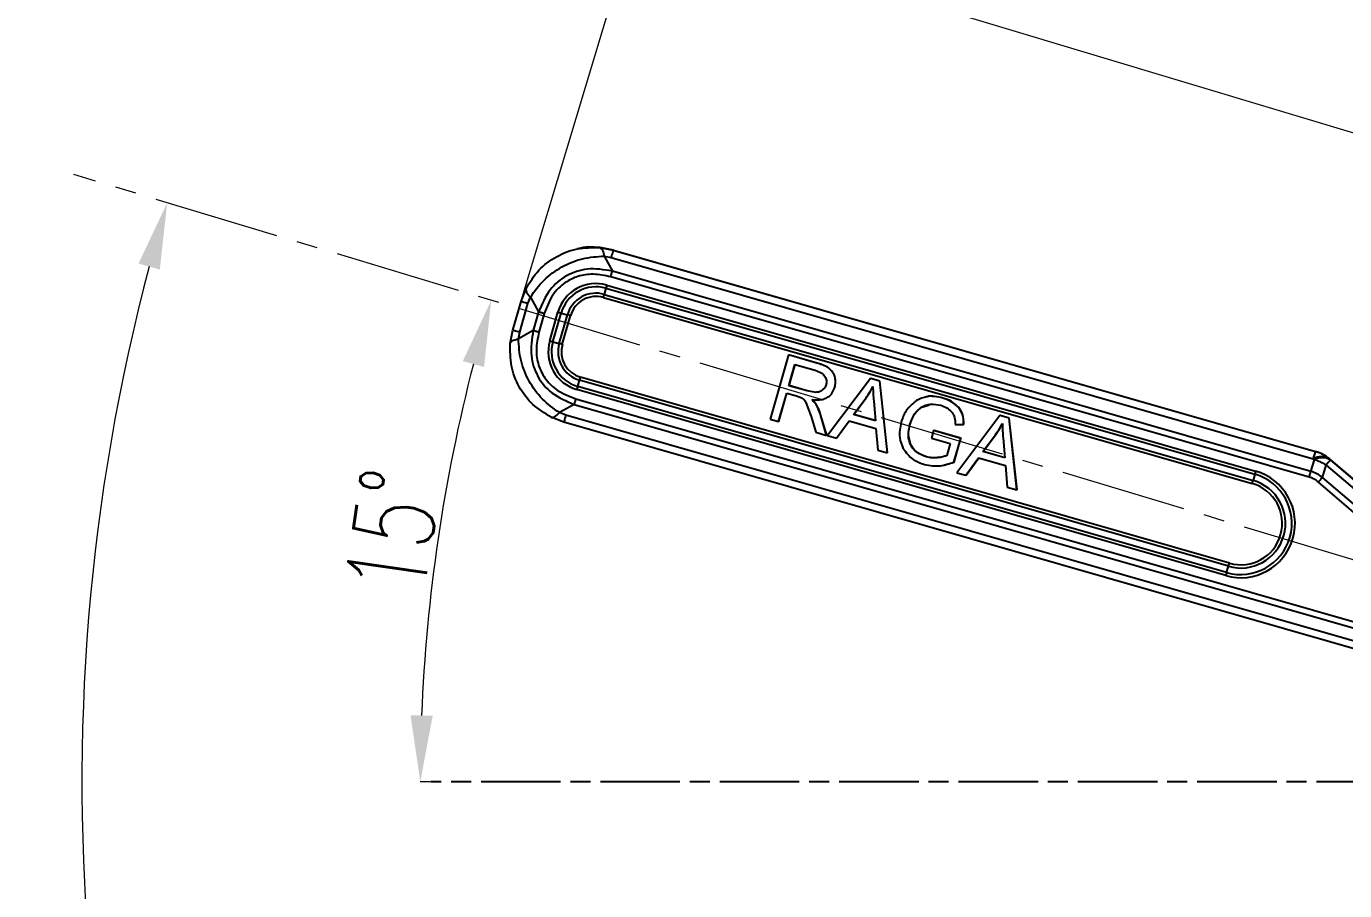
# Model space of a CAD drawing. Header units: millimetres. Extents: x 2180 to 4616, y 795 to 2518.
# Drawn here: x 3955.3 to 4154.1, y 1421.6 to 1552 of the extents above; entities that cross this region are included whole.
import ezdxf

# ---------------------------------------------------------------- set-up
doc = ezdxf.new("R2010")
doc.units = ezdxf.units.MM
doc.linetypes.add('AM_ISO08W050', pattern=[18, 12, -1.5, 3, -1.5])
doc.linetypes.add('CENTER2', pattern=[28.575, 19.05, -3.175, 3.175, -3.175])
for name, color, linetype, lineweight in [('AM_5', 3, 'Continuous', 25), ('AM_7', 4, 'AM_ISO08W050', 25), ('单点划线', 1, 'CENTER2', 13), ('标注', 3, 'Continuous', 13)]:
    doc.layers.add(name, color=color, linetype=linetype, lineweight=lineweight)
doc.styles.add('SLDTEXTSTYLE1', font='txt.shx', dxfattribs={"width": 0.7, "bigfont": 'gbcbig.shx'})
doc.dimstyles.new('SLDDIMSTYLE12$0', dxfattribs={"dimtxt": 12, "dimasz": 10, "dimexe": 0, "dimexo": 0.0625, "dimgap": 0.875, "dimtad": 1, "dimdec": 1, "dimlfac": 1.8, "dimrnd": 1e-09, "dimzin": 12, "dimdsep": 46, "dimtxsty": 'SLDTEXTSTYLE1', "dimcen": 0.09, "dimdle": 8.16, "dimclrd": 3, "dimclre": 3, "dimadec": 0, "dimazin": 3, "dimtfac": 1, "dimtdec": 1, "dimtofl": 0, "dimtmove": 0, "dimatfit": 3, "dimfxl": 0, "dimfrac": 2, "dimtolj": 1, "dimlwd": 5, "dimlwe": 5, "dimarcsym": 0})
doc.dimstyles.new('SLDDIMSTYLE12$2', dxfattribs={"dimtxt": 12, "dimasz": 10, "dimexe": 0, "dimexo": 0.0625, "dimgap": 0.875, "dimtad": 1, "dimdec": 1, "dimlfac": 1.8, "dimrnd": 1e-09, "dimzin": 12, "dimdsep": 46, "dimtxsty": 'SLDTEXTSTYLE1', "dimcen": 0.09, "dimdle": 8.16, "dimclrd": 3, "dimclre": 3, "dimadec": 0, "dimazin": 3, "dimtfac": 1, "dimtdec": 1, "dimtofl": 0, "dimtmove": 0, "dimatfit": 3, "dimfxl": 0, "dimfrac": 2, "dimtolj": 1, "dimlwd": 5, "dimlwe": 5, "dimarcsym": 0})

# ---------------------------------------------------------------- blocks, each defined once
blk = doc.blocks.new('*D59')
at = {"layer": 'Defpoints', "color": 0, "transparency": 16777216}
for p in [(3962.41, 1529.66), (3963.83, 1448.59), (4266.68, 1438.02), (4266.68, 1438.02), (3985.07, 1291.24)]:
    blk.add_point(p, dxfattribs=at)
at = {"layer": '标注', "color": 3, "linetype": 'Continuous', "lineweight": 5, "transparency": 16777216}
blk.add_arc((4266.68, 1438.02), 303.03, 165.1292, 205.6373, dxfattribs=at)
at = {"layer": '标注', "color": 3, "transparency": 16777216}
for points in [[(3972.19, 1516.24), (3975.4, 1515.33), (3976.52, 1525.41)], [(3994.97, 1307.65), (3991.99, 1306.16), (3997.96, 1297.96)]]:
    blk.add_solid(points, dxfattribs=at)
at = {"layer": '标注', "color": 0, "transparency": 16777216, "insert": (3970.83, 1410.14), "char_height": 10, "attachment_point": 5, "rotation": 275.3833, "style": 'SLDTEXTSTYLE1'}
blk.add_mtext('\\A1;60%%D', dxfattribs=at)
blk = doc.blocks.new('*D66')
at = {"layer": 'AM_5', "color": 3, "lineweight": 5, "transparency": 16777216}
blk.add_line((4016.14, 1438.06), (4014.69, 1438.06), dxfattribs=at)
at = {"layer": 'AM_5', "color": 3, "linetype": 'Continuous', "lineweight": 5, "transparency": 16777216}
blk.add_arc((4266.6, 1438.06), 251.91, 165.5129, 177.7254, dxfattribs=at)
at = {"layer": 'AM_5', "color": 3, "transparency": 16777216}
for points in [[(4021.1, 1501.52), (4024.31, 1500.63), (4025.39, 1510.71)], [(4016.56, 1448.02), (4013.22, 1448.09), (4014.69, 1438.06)]]:
    blk.add_solid(points, dxfattribs=at)
at = {"layer": 'Defpoints', "color": 0, "transparency": 16777216}
for p in [(3962.44, 1529.67), (4019.47, 1486.88), (4016.21, 1438.06), (4266.71, 1438.02), (4269.86, 1438.06)]:
    blk.add_point(p, dxfattribs=at)
at = {"layer": 'AM_5', "color": 0, "transparency": 16777216, "insert": (4010.58, 1475.78), "char_height": 12, "attachment_point": 5, "rotation": 81.6192, "style": 'SLDTEXTSTYLE1'}
blk.add_mtext('\\A1;15%%D', dxfattribs=at)
blk = doc.blocks.new('*D67')
at = {"layer": 'AM_5', "color": 3, "linetype": 'Continuous', "lineweight": 5, "transparency": 16777216}
for p, q in [((4029.9, 1510.6), (4047.33, 1568.46)), ((4274.76, 1499.96), (4056.91, 1565.57))]:
    blk.add_line(p, q, dxfattribs=at)
at = {"layer": 'AM_5', "color": 3, "lineweight": 5, "transparency": 16777216}
blk.add_line((4266.57, 1438.12), (4284.33, 1497.08), dxfattribs=at)
at = {"layer": 'AM_5', "color": 3, "transparency": 16777216}
for points in [[(4057.39, 1567.17), (4056.43, 1563.98), (4047.33, 1568.46)], [(4275.24, 1501.56), (4274.28, 1498.36), (4284.33, 1497.08)]]:
    blk.add_solid(points, dxfattribs=at)
at = {"layer": 'Defpoints', "color": 0, "transparency": 16777216}
for p in [(4047.33, 1568.46), (4029.89, 1510.54), (4266.56, 1438.06)]:
    blk.add_point(p, dxfattribs=at)
at = {"layer": 'AM_5', "color": 0, "transparency": 16777216, "insert": (4167.81, 1539.35), "char_height": 12, "attachment_point": 5, "rotation": 343.2384, "style": 'SLDTEXTSTYLE1'}
blk.add_mtext('\\A1;225', dxfattribs=at)

msp = doc.modelspace()

# ---------------------------------------------------------------- linework, layer by layer
at = {"color": 7, "linetype": 'Continuous', "lineweight": 25}
for p, q in [((4038.369, 1518.443), (4038.328, 1518.434)), ((4041.767, 1518.636), (4043.801, 1518.251)), ((4043.83, 1518.258), (4041.799, 1518.643)), ((4042.44, 1517.355), (4043.662, 1515.102)), ((4042.44, 1517.355), (4043.458, 1517.162)), ((4043.458, 1517.162), (4149.351, 1486.795)), ((4043.83, 1518.258), (4043.801, 1518.251)), ((4043.802, 1518.251), (4149.695, 1487.884)), ((4043.83, 1518.258), (4149.725, 1487.89)), ((4149.018, 1484.889), (4043.662, 1515.102)), ((4148.765, 1484.023), (4043.409, 1514.235)), ((4029.886, 1510.538), (4030.636, 1512.465)), ((4030.934, 1510.221), (4031.308, 1511.184)), ((4031.308, 1511.184), (4032.53, 1508.931)), ((4042.302, 1511.119), (4140.166, 1483.055)), ((4042.686, 1512.52), (4042.434, 1511.587)), ((4042.434, 1511.587), (4140.298, 1483.523)), ((4042.686, 1512.52), (4140.55, 1484.456)), ((4042.817, 1512.988), (4140.681, 1484.923)), ((4028.646, 1506.212), (4029.886, 1510.538)), ((4029.694, 1505.895), (4030.934, 1510.221)), ((4032.53, 1508.931), (4031.724, 1506.119)), ((4033.391, 1508.682), (4032.585, 1505.87)), ((4034.218, 1504.583), (4035.458, 1508.908)), ((4034.689, 1504.449), (4035.929, 1508.775)), ((4035.642, 1504.184), (4036.883, 1508.51)), ((4035.929, 1508.775), (4036.883, 1508.51)), ((4036.113, 1504.05), (4037.354, 1508.376)), ((4028.26, 1504.18), (4028.646, 1506.212)), ((4031.724, 1506.119), (4029.5, 1504.879)), ((4029.5, 1504.879), (4029.694, 1505.895)), ((4034.689, 1504.449), (4035.642, 1504.184)), ((4070.222, 1502.443), (4067.447, 1492.764)), ((4070.244, 1502.448), (4070.222, 1502.443)), ((4074.504, 1501.215), (4070.222, 1502.443)), ((4074.526, 1501.22), (4070.244, 1502.448)), ((4074.526, 1501.22), (4074.504, 1501.215)), ((4070.28, 1497.814), (4071.197, 1501.014)), ((4070.302, 1497.819), (4071.217, 1501.008)), ((4071.197, 1501.014), (4074.252, 1500.138)), ((4076.021, 1500.656), (4075.999, 1500.651)), ((4136.161, 1469.159), (4038.297, 1497.223)), ((4038.434, 1497.692), (4038.72, 1498.632)), ((4136.298, 1469.628), (4038.434, 1497.692)), ((4136.584, 1470.568), (4038.72, 1498.632)), ((4136.721, 1471.037), (4038.857, 1499.101)), ((4070.302, 1497.819), (4070.28, 1497.814)), ((4073.038, 1497.023), (4070.28, 1497.814)), ((4073.06, 1497.028), (4070.302, 1497.819)), ((4082.601, 1498.9), (4076.111, 1490.286)), ((4082.624, 1498.905), (4082.601, 1498.9)), ((4083.98, 1498.505), (4082.601, 1498.9)), ((4084.002, 1498.51), (4082.624, 1498.905)), ((4084.002, 1498.51), (4083.98, 1498.505)), ((4085.15, 1487.694), (4083.98, 1498.505)), ((4085.173, 1487.699), (4084.002, 1498.51)), ((4038.138, 1495.851), (4165.72, 1459.265)), ((4068.727, 1492.397), (4069.96, 1496.699)), ((4068.749, 1492.402), (4069.979, 1496.693)), ((4069.96, 1496.699), (4071.451, 1496.271)), ((4071.451, 1496.271), (4072.26, 1495.957)), ((4072.862, 1495.272), (4073.66, 1493.167)), ((4073.06, 1497.028), (4073.038, 1497.023)), ((4074.394, 1496.795), (4073.038, 1497.023)), ((4075.317, 1495.744), (4075.339, 1495.749)), ((4080.036, 1493.466), (4081.919, 1495.997)), ((4080.059, 1493.471), (4081.941, 1496.002)), ((4081.941, 1496.002), (4081.919, 1495.997)), ((4083.072, 1495.488), (4083.322, 1492.524)), ((4090.885, 1496.108), (4090.863, 1496.103)), ((4093.522, 1495.951), (4093.5, 1495.946)), ((4037.894, 1494.987), (4035.671, 1493.746)), ((4036.636, 1493.371), (4035.671, 1493.746)), ((4164.975, 1456.568), (4036.636, 1493.371)), ((4037.894, 1494.987), (4165.477, 1458.401)), ((4075.061, 1493.448), (4075.039, 1493.443)), ((4075.971, 1490.319), (4075.039, 1493.443)), ((4075.993, 1490.324), (4075.061, 1493.448)), ((4080.059, 1493.471), (4080.036, 1493.466)), ((4083.322, 1492.524), (4080.036, 1493.466)), ((4083.321, 1492.536), (4080.059, 1493.471)), ((4090.325, 1494.57), (4090.303, 1494.565)), ((4090.325, 1494.57), (4091.338, 1494.881)), ((4102.124, 1493.302), (4095.634, 1484.688)), ((4095.906, 1494.508), (4095.883, 1494.503)), ((4102.146, 1493.307), (4102.124, 1493.302)), ((4103.503, 1492.906), (4102.124, 1493.302)), ((4103.525, 1492.911), (4102.146, 1493.307)), ((4036.359, 1492.297), (4034.43, 1493.048)), ((4164.698, 1455.493), (4036.36, 1492.297)), ((4067.447, 1492.764), (4068.727, 1492.397)), ((4068.749, 1492.402), (4068.727, 1492.397)), ((4073.66, 1493.167), (4074.361, 1490.781)), ((4077.464, 1489.898), (4079.375, 1492.528)), ((4077.486, 1489.903), (4079.39, 1492.523)), ((4079.375, 1492.528), (4083.412, 1491.37)), ((4083.412, 1491.37), (4083.705, 1488.108)), ((4088.572, 1492.008), (4088.549, 1492.003)), ((4095.384, 1491.957), (4096.637, 1491.947)), ((4096.66, 1491.952), (4096.637, 1491.947)), ((4103.525, 1492.911), (4103.503, 1492.906)), ((4104.673, 1482.096), (4103.503, 1492.906)), ((4104.695, 1482.1), (4103.525, 1492.911)), ((4074.361, 1490.781), (4075.971, 1490.319)), ((4075.993, 1490.324), (4075.971, 1490.319)), ((4076.111, 1490.286), (4077.464, 1489.898)), ((4077.486, 1489.903), (4077.464, 1489.898)), ((4092.107, 1491.04), (4091.782, 1489.905)), ((4091.782, 1489.905), (4094.619, 1489.092)), ((4092.13, 1491.045), (4092.107, 1491.04)), ((4096.198, 1489.867), (4092.107, 1491.04)), ((4096.22, 1489.872), (4092.13, 1491.045)), ((4095.171, 1486.284), (4096.198, 1489.867)), ((4095.193, 1486.289), (4096.22, 1489.872)), ((4096.22, 1489.872), (4096.198, 1489.867)), ((4099.559, 1487.868), (4101.441, 1490.398)), ((4099.581, 1487.873), (4101.464, 1490.403)), ((4101.464, 1490.403), (4101.441, 1490.398)), ((4102.595, 1489.889), (4102.845, 1486.926)), ((4083.705, 1488.108), (4085.15, 1487.694)), ((4085.173, 1487.699), (4085.15, 1487.694)), ((4088.69, 1488.866), (4088.668, 1488.862)), ((4094.619, 1489.092), (4094.101, 1487.284)), ((4099.581, 1487.873), (4099.559, 1487.868)), ((4102.845, 1486.926), (4099.559, 1487.868)), ((4102.844, 1486.937), (4099.581, 1487.873)), ((4149.695, 1487.884), (4149.725, 1487.89)), ((4091.025, 1487.092), (4091.003, 1487.087)), ((4092.913, 1486.979), (4092.891, 1486.974)), ((4093.506, 1487.091), (4092.913, 1486.979)), ((4093.766, 1485.834), (4093.789, 1485.839)), ((4093.773, 1485.897), (4095.193, 1486.289)), ((4095.193, 1486.289), (4095.171, 1486.284)), ((4096.987, 1484.3), (4098.897, 1486.929)), ((4097.009, 1484.305), (4098.913, 1486.925)), ((4098.897, 1486.929), (4102.935, 1485.772)), ((4102.935, 1485.772), (4103.228, 1482.51)), ((4149.018, 1484.889), (4149.54, 1486.633)), ((4149.351, 1486.795), (4149.54, 1486.633)), ((4150.759, 1483.98), (4151.317, 1485.842)), ((4151.317, 1485.842), (4157.538, 1480.535)), ((4151.795, 1486.756), (4151.825, 1486.763)), ((4151.795, 1486.756), (4151.984, 1486.594)), ((4151.998, 1486.617), (4151.806, 1486.779)), ((4151.825, 1486.763), (4152.016, 1486.601)), ((4151.984, 1486.594), (4158.205, 1481.287)), ((4152.016, 1486.601), (4158.238, 1481.294)), ((4095.634, 1484.688), (4096.987, 1484.3)), ((4097.009, 1484.305), (4096.987, 1484.3)), ((4140.55, 1484.456), (4140.298, 1483.523)), ((4156.86, 1477.549), (4150.151, 1483.272)), ((4157.468, 1478.257), (4150.759, 1483.98)), ((4103.228, 1482.51), (4104.673, 1482.096)), ((4104.695, 1482.1), (4104.673, 1482.096)), ((4136.298, 1469.628), (4136.584, 1470.568))]:
    msp.add_line(p, q, dxfattribs=at)
for centre, radius, start, end in [((4041.177, 1507.269), 5.949, 73.99917, 164.00247), ((4041.18, 1507.269), 5.462, 73.99917, 164.00247), ((4041.197, 1507.273), 4.488, 73.99917, 164.00247), ((4041.2, 1507.273), 4.001, 73.99917, 164.00247), ((4007.233, 1521.23), 36.498, 343.91719, 344.67981), ((4077.885, 1502.877), 36.496, 163.9172, 164.67984), ((4054.792, 1576.138), 69.954, 253.95603, 254.35706), ((4018.019, 1441.143), 69.958, 73.95602, 74.35704), ((4039.938, 1502.943), 5.95, 164.00083, 253.99752), ((4053.552, 1571.812), 69.954, 253.95603, 254.35706), ((4039.94, 1502.943), 5.463, 164.00075, 253.99756), ((4039.957, 1502.947), 4.488, 164.00075, 253.99757), ((4016.779, 1436.817), 69.958, 73.95602, 74.35704), ((4039.96, 1502.948), 4.001, 164.00056, 253.99766), ((4074.015, 1487.037), 37.142, 163.32881, 164.08236), ((4003.138, 1509.288), 37.142, 343.32882, 344.08236), ((4165.028, 1482.446), 16.269, 160.47239, 164.49357), ((4148.144, 1482.477), 5.625, 49.53467, 73.99864), ((4148.174, 1482.484), 5.625, 49.53467, 73.99864), ((4150.54, 1484.696), 2.413, 58.66161, 119.51448), ((4150.729, 1484.533), 2.413, 58.66153, 119.51425), ((4147.635, 1479.962), 6.938, 57.94933, 74.06129), ((4166.612, 1472.944), 20.008, 136.98242, 139.86093), ((4138.421, 1477.041), 8.2, 254.00246, 74), ((4138.424, 1477.042), 7.713, 254.00238, 74.00008), ((4138.441, 1477.045), 6.738, 254.00253, 73.99993), ((4105.097, 1493.166), 36.497, 343.91719, 344.67983), ((4175.75, 1474.813), 36.497, 163.91719, 164.67983), ((4138.443, 1477.046), 6.251, 254.00255, 73.99991), ((4171.878, 1458.973), 37.141, 163.32879, 164.08235), ((4101.001, 1481.224), 37.143, 343.32883, 344.08237)]:
    msp.add_arc(centre, radius, start, end, dxfattribs=at)
for points, knots in [([(4030.636, 1512.465), (4031.227, 1513.431), (4032.405, 1515.356), (4035.167, 1517.407), (4038.372, 1518.664), (4040.632, 1518.645), (4041.767, 1518.636)], [0, 0, 0, 0, 0.2509207, 0.5000162, 0.7490448, 1, 1, 1, 1]), ([(4031.308, 1511.184), (4031.94, 1512.073), (4033.199, 1513.845), (4035.994, 1515.833), (4039.165, 1517.152), (4041.345, 1517.287), (4042.44, 1517.355)], [0, 0, 0, 0, 0.2509209, 0.5000162, 0.7490448, 1, 1, 1, 1]), ([(4041.799, 1518.643), (4040.646, 1518.743), (4039.47, 1518.846), (4038.392, 1518.441), (4038.371, 1518.434)], [0, 0, 0, 0, 0.9811751, 1, 1, 1, 1]), ([(4041.767, 1518.636), (4041.904, 1518.566), (4042.179, 1518.427), (4042.353, 1517.712), (4042.44, 1517.355)], [0, 0, 0, 0, 0.5000005, 1, 1, 1, 1]), ([(4043.662, 1515.102), (4042.39, 1515.307), (4040.033, 1515.688), (4036.659, 1514.576), (4033.944, 1512.302), (4033.024, 1510.11), (4032.53, 1508.931)], [0, 0, 0, 0, 0.2702915, 0.5008839, 0.7316205, 1, 1, 1, 1]), ([(4043.409, 1514.235), (4042.529, 1514.423), (4040.892, 1514.771), (4038.491, 1514.413), (4036.342, 1513.373), (4034.433, 1511.459), (4033.756, 1509.655), (4033.391, 1508.682)], [0, 0, 0, 0, 0.2085412, 0.3881399, 0.5544367, 0.759769, 1, 1, 1, 1]), ([(4030.636, 1512.465), (4030.611, 1512.307), (4030.562, 1511.99), (4031.059, 1511.454), (4031.308, 1511.184)], [0, 0, 0, 0, 0.49686735, 1, 1, 1, 1]), ([(4031.724, 1506.119), (4031.518, 1504.847), (4031.136, 1502.489), (4032.25, 1499.115), (4034.525, 1496.401), (4036.716, 1495.481), (4037.894, 1494.987)], [0, 0, 0, 0, 0.2705363, 0.5011773, 0.7319034, 1, 1, 1, 1]), ([(4032.585, 1505.87), (4032.397, 1504.99), (4032.049, 1503.351), (4032.408, 1500.95), (4033.449, 1498.8), (4035.363, 1496.893), (4037.166, 1496.216), (4038.138, 1495.851)], [0, 0, 0, 0, 0.20872371, 0.38836947, 0.55468562, 0.75997191, 1, 1, 1, 1]), ([(4034.43, 1493.048), (4033.463, 1493.64), (4031.535, 1494.82), (4029.483, 1497.583), (4028.227, 1500.787), (4028.249, 1503.046), (4028.26, 1504.18)], [0, 0, 0, 0, 0.2509467, 0.4999848, 0.7490685, 1, 1, 1, 1]), ([(4028.26, 1504.18), (4028.322, 1504.322), (4028.446, 1504.606), (4029.149, 1504.788), (4029.5, 1504.878)], [0, 0, 0, 0, 0.50000085, 1, 1, 1, 1]), ([(4035.671, 1493.746), (4034.778, 1494.381), (4032.999, 1495.645), (4031.007, 1498.442), (4029.691, 1501.612), (4029.564, 1503.787), (4029.5, 1504.879)], [0, 0, 0, 0, 0.2509467, 0.4999847, 0.7490684, 1, 1, 1, 1]), ([(4075.999, 1500.651), (4075.762, 1500.761), (4075.278, 1500.987), (4074.766, 1501.138), (4074.504, 1501.215)], [0, 0, 0, 0, 0.4889255, 1, 1, 1, 1]), ([(4076.021, 1500.656), (4075.784, 1500.766), (4075.3, 1500.992), (4074.788, 1501.143), (4074.526, 1501.22)], [0, 0, 0, 0, 0.4889255, 1, 1, 1, 1]), ([(4074.252, 1500.138), (4074.561, 1500.033), (4075.009, 1499.882), (4075.504, 1499.526), (4075.658, 1499.299), (4075.73, 1499.193)], [0, 0, 0, 0, 0.5431864, 0.7867589, 1, 1, 1, 1]), ([(4075.73, 1499.193), (4075.817, 1498.992), (4075.945, 1498.695), (4075.953, 1498.263), (4075.906, 1498.059), (4075.883, 1497.956)], [0, 0, 0, 0, 0.508701, 0.7517829, 1, 1, 1, 1]), ([(4076.84, 1499.929), (4076.703, 1500.087), (4076.459, 1500.371), (4076.14, 1500.565), (4075.999, 1500.651)], [0, 0, 0, 0, 0.5575462, 1, 1, 1, 1]), ([(4077.283, 1498.854), (4077.235, 1499.076), (4077.153, 1499.463), (4076.933, 1499.79), (4076.84, 1499.929)], [0, 0, 0, 0, 0.5738958, 1, 1, 1, 1]), ([(4073.721, 1495.72), (4074.048, 1495.688), (4074.655, 1495.63), (4075.513, 1495.754), (4076.267, 1496.091), (4076.889, 1496.714), (4077.096, 1497.284), (4077.204, 1497.585)], [0, 0, 0, 0, 0.2248507, 0.4169148, 0.5876668, 0.7832367, 1, 1, 1, 1]), ([(4075.883, 1497.956), (4075.823, 1497.794), (4075.703, 1497.47), (4075.445, 1497.241), (4075.316, 1497.126)], [0, 0, 0, 0, 0.5017512, 1, 1, 1, 1]), ([(4077.204, 1497.585), (4077.257, 1497.822), (4077.35, 1498.242), (4077.303, 1498.669), (4077.283, 1498.854)], [0, 0, 0, 0, 0.5655054, 1, 1, 1, 1]), ([(4081.919, 1495.997), (4082.125, 1496.293), (4082.505, 1496.839), (4082.815, 1497.429), (4082.956, 1497.699)], [0, 0, 0, 0, 0.5419592, 1, 1, 1, 1]), ([(4081.941, 1496.002), (4082.147, 1496.298), (4082.528, 1496.844), (4082.837, 1497.434), (4082.979, 1497.704)], [0, 0, 0, 0, 0.5419592, 1, 1, 1, 1]), ([(4082.956, 1497.699), (4082.965, 1497.338), (4082.984, 1496.6), (4083.042, 1495.864), (4083.072, 1495.488)], [0, 0, 0, 0, 0.4886907, 1, 1, 1, 1]), ([(4072.26, 1495.957), (4072.36, 1495.878), (4072.601, 1495.686), (4072.766, 1495.425), (4072.862, 1495.272)], [0, 0, 0, 0, 0.4142729, 1, 1, 1, 1]), ([(4075.039, 1493.443), (4074.864, 1493.985), (4074.587, 1494.846), (4073.955, 1495.483), (4073.721, 1495.72)], [0, 0, 0, 0, 0.628575, 1, 1, 1, 1]), ([(4075.061, 1493.448), (4074.887, 1493.989), (4074.609, 1494.851), (4073.978, 1495.488), (4073.743, 1495.725)], [0, 0, 0, 0, 0.628575, 1, 1, 1, 1]), ([(4075.316, 1497.126), (4075.175, 1497.035), (4074.894, 1496.852), (4074.561, 1496.814), (4074.394, 1496.795)], [0, 0, 0, 0, 0.50112496, 1, 1, 1, 1]), ([(4089.517, 1495.553), (4088.942, 1495.081), (4087.873, 1494.204), (4087.422, 1492.902), (4087.214, 1492.301)], [0, 0, 0, 0, 0.5381648, 1, 1, 1, 1]), ([(4093.5, 1495.946), (4093.088, 1496.043), (4092.305, 1496.226), (4090.905, 1496.212), (4090.037, 1495.8), (4089.517, 1495.553)], [0, 0, 0, 0, 0.308178, 0.5862676, 1, 1, 1, 1]), ([(4093.522, 1495.951), (4093.112, 1496.04), (4092.333, 1496.21), (4091.409, 1496.273), (4090.978, 1496.098), (4090.9, 1496.067)], [0, 0, 0, 0, 0.4764978, 0.9064737, 1, 1, 1, 1]), ([(4095.883, 1494.503), (4095.516, 1494.852), (4094.824, 1495.507), (4093.922, 1495.806), (4093.5, 1495.946)], [0, 0, 0, 0, 0.5318982, 1, 1, 1, 1]), ([(4095.906, 1494.508), (4095.538, 1494.857), (4094.847, 1495.512), (4093.944, 1495.811), (4093.522, 1495.951)], [0, 0, 0, 0, 0.53189815, 1, 1, 1, 1]), ([(4034.43, 1493.048), (4034.581, 1493.028), (4034.884, 1492.988), (4035.407, 1493.493), (4035.671, 1493.747)], [0, 0, 0, 0, 0.4968674, 1, 1, 1, 1]), ([(4088.549, 1492.003), (4088.742, 1492.54), (4089.021, 1493.314), (4089.702, 1494.141), (4090.105, 1494.426), (4090.303, 1494.565)], [0, 0, 0, 0, 0.5344662, 0.7714045, 1, 1, 1, 1]), ([(4088.572, 1492.008), (4088.782, 1492.614), (4089.138, 1493.637), (4089.981, 1494.3), (4090.325, 1494.57)], [0, 0, 0, 0, 0.5921782, 1, 1, 1, 1]), ([(4090.303, 1494.565), (4090.515, 1494.677), (4090.938, 1494.9), (4091.931, 1495.108), (4092.684, 1494.957), (4093.201, 1494.854)], [0, 0, 0, 0, 0.2394886, 0.4785859, 1, 1, 1, 1]), ([(4093.201, 1494.854), (4093.515, 1494.744), (4094.128, 1494.53), (4094.593, 1494.077), (4094.819, 1493.857)], [0, 0, 0, 0, 0.512975, 1, 1, 1, 1]), ([(4094.819, 1493.857), (4094.914, 1493.733), (4095.106, 1493.48), (4095.362, 1492.844), (4095.375, 1492.32), (4095.384, 1491.957)], [0, 0, 0, 0, 0.23103556, 0.46846759, 1, 1, 1, 1]), ([(4096.637, 1491.947), (4096.632, 1492.489), (4096.622, 1493.421), (4096.101, 1494.184), (4095.883, 1494.503)], [0, 0, 0, 0, 0.5814657, 1, 1, 1, 1]), ([(4096.66, 1491.952), (4096.654, 1492.494), (4096.645, 1493.426), (4096.124, 1494.189), (4095.906, 1494.508)], [0, 0, 0, 0, 0.5814657, 1, 1, 1, 1]), ([(4087.214, 1492.301), (4087.048, 1491.504), (4086.763, 1490.129), (4087.304, 1488.848), (4087.531, 1488.309)], [0, 0, 0, 0, 0.5794862, 1, 1, 1, 1]), ([(4088.668, 1488.862), (4088.574, 1489.086), (4088.382, 1489.544), (4088.247, 1490.621), (4088.425, 1491.437), (4088.549, 1492.003)], [0, 0, 0, 0, 0.2264152, 0.4626215, 1, 1, 1, 1]), ([(4088.69, 1488.866), (4088.518, 1489.407), (4088.187, 1490.446), (4088.447, 1491.502), (4088.572, 1492.008)], [0, 0, 0, 0, 0.520635, 1, 1, 1, 1]), ([(4101.441, 1490.398), (4101.648, 1490.695), (4102.028, 1491.241), (4102.337, 1491.83), (4102.479, 1492.1)], [0, 0, 0, 0, 0.54195929, 1, 1, 1, 1]), ([(4101.464, 1490.403), (4101.67, 1490.699), (4102.05, 1491.246), (4102.36, 1491.835), (4102.501, 1492.105)], [0, 0, 0, 0, 0.5419593, 1, 1, 1, 1]), ([(4102.479, 1492.1), (4102.488, 1491.74), (4102.507, 1491.002), (4102.565, 1490.266), (4102.595, 1489.889)], [0, 0, 0, 0, 0.4886908, 1, 1, 1, 1]), ([(4087.531, 1488.309), (4087.978, 1487.709), (4088.81, 1486.591), (4090.12, 1486.135), (4090.726, 1485.924)], [0, 0, 0, 0, 0.53725916, 1, 1, 1, 1]), ([(4091.003, 1487.087), (4090.501, 1487.274), (4089.773, 1487.545), (4089.029, 1488.245), (4088.788, 1488.657), (4088.668, 1488.862)], [0, 0, 0, 0, 0.5264104, 0.7642346, 1, 1, 1, 1]), ([(4091.025, 1487.092), (4090.457, 1487.299), (4089.486, 1487.655), (4088.924, 1488.51), (4088.69, 1488.866)], [0, 0, 0, 0, 0.5837878, 1, 1, 1, 1]), ([(4094.101, 1487.284), (4093.961, 1487.228), (4093.573, 1487.071), (4093.157, 1487.012), (4092.891, 1486.974)], [0, 0, 0, 0, 0.3598376, 1, 1, 1, 1]), ([(4090.726, 1485.924), (4091.549, 1485.784), (4093.067, 1485.527), (4094.51, 1486.047), (4095.171, 1486.284)], [0, 0, 0, 0, 0.5424178, 1, 1, 1, 1]), ([(4092.891, 1486.974), (4092.572, 1486.94), (4091.936, 1486.874), (4091.313, 1487.016), (4091.003, 1487.087)], [0, 0, 0, 0, 0.5020846, 1, 1, 1, 1]), ([(4092.913, 1486.979), (4092.555, 1486.944), (4091.919, 1486.881), (4091.297, 1487.028), (4091.025, 1487.092)], [0, 0, 0, 0, 0.5618251, 1, 1, 1, 1]), ([(4150.151, 1483.272), (4149.91, 1483.455), (4149.486, 1483.777), (4148.983, 1483.949), (4148.765, 1484.023)], [0, 0, 0, 0, 0.56777287, 1, 1, 1, 1]), ([(4150.759, 1483.98), (4150.489, 1484.177), (4149.954, 1484.567), (4149.328, 1484.782), (4149.018, 1484.889)], [0, 0, 0, 0, 0.50495342, 1, 1, 1, 1])]:
    msp.add_open_spline(points, degree=3, knots=knots, dxfattribs=at)
for points in [[(4043.802, 1518.251), (4043.782, 1518.201), (4043.742, 1518.101), (4043.553, 1517.475), (4043.458, 1517.162)], [(4043.409, 1514.235), (4043.433, 1514.319), (4043.481, 1514.486), (4043.55, 1514.723), (4043.613, 1514.937), (4043.645, 1515.047), (4043.662, 1515.102)], [(4029.886, 1510.538), (4029.929, 1510.523), (4030.014, 1510.492), (4030.627, 1510.311), (4030.934, 1510.221)], [(4033.391, 1508.682), (4033.307, 1508.706), (4033.14, 1508.754), (4032.904, 1508.822), (4032.692, 1508.884), (4032.584, 1508.915), (4032.53, 1508.931)], [(4028.646, 1506.212), (4028.689, 1506.197), (4028.774, 1506.167), (4029.387, 1505.986), (4029.694, 1505.895)], [(4032.585, 1505.87), (4032.501, 1505.894), (4032.334, 1505.942), (4032.098, 1506.01), (4031.886, 1506.072), (4031.778, 1506.104), (4031.724, 1506.119)], [(4038.138, 1495.851), (4038.114, 1495.768), (4038.066, 1495.601), (4037.999, 1495.364), (4037.939, 1495.151), (4037.909, 1495.042), (4037.894, 1494.987)], [(4036.636, 1493.371), (4036.552, 1493.06), (4036.383, 1492.439), (4036.368, 1492.344), (4036.36, 1492.297)], [(4148.765, 1484.023), (4148.789, 1484.106), (4148.837, 1484.274), (4148.906, 1484.51), (4148.969, 1484.724), (4149.001, 1484.834), (4149.018, 1484.889)], [(4150.151, 1483.272), (4150.21, 1483.342), (4150.329, 1483.48), (4150.496, 1483.676), (4150.646, 1483.85), (4150.721, 1483.937), (4150.759, 1483.98)]]:
    msp.add_open_spline(points, degree=3, dxfattribs=at)
at = {"layer": 'AM_7'}
msp.add_line((4269.858, 1438.056), (4016.206, 1438.056), dxfattribs=at)
at = {"layer": '单点划线'}
msp.add_line((4266.679, 1438.019), (3962.412, 1529.66), dxfattribs=at)

# ---------------------------------------------------------------- dimensions: what is measured, and where the dimension line sits
at = {"layer": 'AM_5'}
dim = msp.add_linear_dim(base=(4047.331, 1568.458), p1=(4266.555, 1438.056), p2=(4029.886, 1510.538), angle=163.23837, text='225', dimstyle='SLDDIMSTYLE12$0', override={"dimlfac": 1, "dimpost": ''}, dxfattribs=at)
dim.commit()
dim.dimension.update_dxf_attribs({"geometry": '*D67', "text_midpoint": (4167.814, 1539.35)})
dim = msp.add_angular_dim_2l(base=(4019.466, 1486.876), line1=((4266.709, 1438.025), (3962.441, 1529.666)), line2=((4269.858, 1438.056), (4016.206, 1438.056)), text='15%%D', dimstyle='SLDDIMSTYLE12$2', override={"dimlfac": 1, "dimpost": ''}, dxfattribs=at)
dim.commit()
dim.dimension.update_dxf_attribs({"geometry": '*D66', "text_midpoint": (4010.579, 1475.775)})
at = {"layer": '标注'}
dim = msp.add_angular_dim_2l(base=(3963.832, 1448.586), line1=((4266.679, 1438.019), (3962.412, 1529.66)), line2=((4266.679, 1438.019), (3985.066, 1291.244)), text='60%%D', dimstyle='SLDDIMSTYLE12$2', override={"dimtxt": 10, "dimadec": 3, "dimtdec": 3, "dimtzin": 0}, dxfattribs=at)
dim.commit()
dim.dimension.update_dxf_attribs({"geometry": '*D59', "text_midpoint": (3970.833, 1410.14)})

doc.saveas('drawing.dxf')
